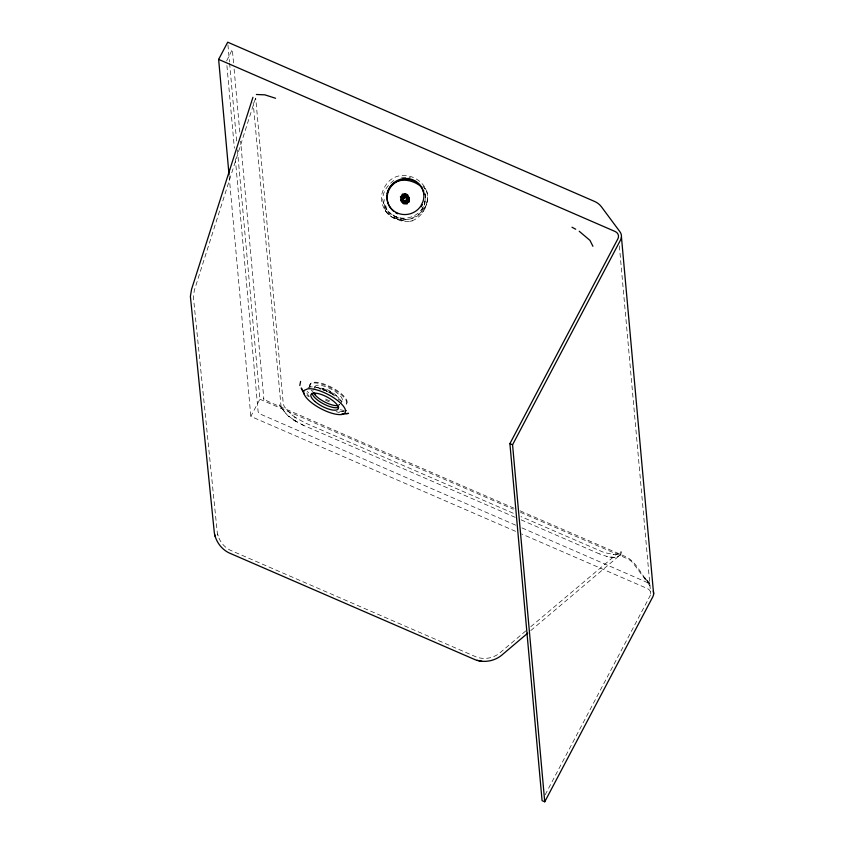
<?xml version="1.0" encoding="UTF-8"?>
<svg xmlns="http://www.w3.org/2000/svg" width="844" height="844" viewBox="0 0 844 844"><rect width="100%" height="100%" fill="white"/><g stroke="black" fill="none" stroke-linecap="round" stroke-linejoin="round"><path stroke-width="0.63" stroke-dasharray="4.22 3.17" d="M425.471 193.645C427.581 243.884 355.007 209.861 394.675 179.73M530.749 630.605L619.169 555.827L620.583 551.723M383.419 203.636L385.117 196.547M427.212 200.788C425.408 214.334 412.357 226.551 398.368 219.83C387.079 216.94 379.346 205.008 381.994 193.508C392.84 156.857 444.493 182.568 422.106 212.614M424.247 203.573L425.724 197.612M621.669 551.659L620.192 555.901M226.614 60.979L232.332 49.448L233.63 63.87M423.456 206.537L421.546 210.262M424.817 203.362L424.321 204.459L425.587 198.646L424.5 190.871M515.61 531.34L250.826 416.408L259.889 399.212L237.407 149.831M310.064 384.526L310.455 383.788M313.82 388.789L315.118 386.341M340.776 403.516L342.063 401.069M346.346 404.35L346.726 403.611M545.15 794.826L650.112 595.759A5.908 5.423 -5.2 0 0 647.39 588.542L521.655 533.967M620.266 554.065L619.169 555.827C615.529 558.348 610.782 557.388 606.752 556.491M422.833 207.466C415.765 220.432 395.319 222.204 386.847 209.713M525.812 630.901L499.88 652.866C493.413 658.267 484.139 659.924 476.227 656.959L230.169 550.151C223.27 546.701 218.396 539.791 217.235 532.195L193.339 296.508L194.394 290.136L255.869 97.113L255.553 99.856L255.711 98.041L283.299 404.002L284.344 406.766L291.085 414.351L290.663 414.024L297.025 418.635L294.598 417.031L305.011 422.855L514.956 513.975M530.802 626.681L617.977 553.147L616.078 554.213L617.091 554.075L613.06 554.582L613.904 554.519L604.167 552.556L520.991 516.591M308.081 387.417L309.885 386.974A22.166 7.585 27.8 0 1 314.896 387.206M339.678 411.513A22.166 7.585 27.8 0 0 341.968 411.439L343.761 410.996M341.968 411.439L347.992 410.479L345.934 410.659M409.678 221.286L412.378 220.917M401.596 177.229L410.511 177.767M615.118 557.483L607.079 556.512L599.514 553.886M386.974 212.878L394.412 217.741L405.51 221.212M340.28 409.72L343.318 410.353M336.123 411.629L339.488 412.568M403.833 219.176L395.562 216.613L388.831 212.298L391.827 214.756M394.412 217.741L402.852 220.664M514.112 508.236L267.611 401.238L263.539 398.347L263.877 399.434L240.603 141.201M520.157 510.863L626.491 557.019C637.083 562.674 641.229 575.207 649.458 583.51L644.552 577.539L650.144 583.763L521.729 527.795M259.889 399.212L513.31 509.206M520.548 512.35L626.744 558.443A17.735 16.268 -5.2 0 1 633.665 563.876L650.608 586.728M515.23 517.34L301.002 424.247L303.914 425.566L292.488 419.268L298.185 422.76M521.096 519.841L599.599 553.991M515.695 525.179L258.981 413.507L258.116 411.672L235.307 158.683M295.316 421.008L288.701 416.219L295.875 421.504M306.783 395.15L308.672 396.764M289.144 416.598C286.475 415.839 270.544 392.407 286.095 413.866M307.153 391.363L308.704 392.903M423.867 187.748L425.344 189.33M385.508 210.831C399.718 232.322 436.707 212.203 425.629 188.497M422.907 186.134L425.355 188.929M385.74 211.19L383.746 204.923M383.957 203.805L387.016 210.04L384.938 203.225M217.604 534.104L218.163 535.982M281.084 406.892L253.147 102.462M619.338 245.878L650.692 593.701M234.105 69.113L239.78 132.023M227.943 44.827L229.484 61.886M229.6 63.205L236.7 141.95M226.92 65.621L234.368 148.196M229.167 176.217L250.826 416.408M319.802 388.282A11.236 3.84 27.8 0 1 330.162 391.131A11.236 3.84 27.8 0 1 338.106 398.062M329.529 400.752A11.236 3.84 27.8 0 1 323.336 397.64M322.619 389.717A11.236 3.84 27.8 0 1 334.403 395.614M312.976 391.152A15.371 5.254 27.8 0 1 313.018 390.403M319.401 388.873A15.371 5.254 27.8 0 1 320.984 389.221M322.672 389.706A15.371 5.254 27.8 0 1 324.434 390.318M326.227 391.046A15.371 5.254 27.8 0 1 334.741 395.952M338.455 399.286A15.371 5.254 27.8 0 1 339.32 400.341M339.52 404.392A15.371 5.254 27.8 0 1 338.581 404.614M315.065 387.923A15.371 5.254 27.8 0 1 329.445 391.352A15.371 5.254 27.8 0 1 340.913 401.301M310.265 386.774A20.689 7.079 27.8 0 1 331.492 387.238A20.689 7.079 27.8 0 1 345.048 404.782M329.329 401.902A20.689 7.079 27.8 0 1 324.497 399.528M309.875 387.512A20.689 7.079 27.8 0 1 331.101 387.966A20.689 7.079 27.8 0 1 344.668 405.521M312.48 391.553A20.689 7.079 27.8 0 1 311.32 390.128M314.833 386.963A15.371 5.254 27.8 0 1 331.629 389.369A15.371 5.254 27.8 0 1 341.556 401.565M309.337 396.395A22.166 7.585 27.8 0 1 306.562 392.46M315.878 387.396A22.166 7.585 27.8 0 1 334.773 395.636M338.655 398.452A22.166 7.585 27.8 0 1 342.516 402.018M339.51 404.265A15.371 5.254 27.8 0 1 339.731 405.194"/><path stroke-width="1.27" d="M402.81 199.849L401.417 197.496L402.155 195.797L403.759 194.816L406.481 195.28L407.863 198.678C406.407 196.051 401.944 197.929 402.894 200.83M408.011 198.962L406.987 196.03M403.843 197.475L403.094 198.118L402.155 195.797L403.738 198.087L402.883 195.122L404.455 197.633L404.761 197.074L403.759 194.816L404.455 197.633L403.843 197.475L402.883 195.122M299.81 385.518L300.601 381.393M409.351 201.916L409.287 197.95M401.343 200.26L401.1 201.115L403.537 203.288L406.681 203.33L409.224 200.861L409.15 197.401M252.936 97.303L191.577 289.239L190.385 296.413L214.313 532.596C215.61 541.152 221.096 548.916 228.851 552.799L475.183 659.723C484.076 663.057 494.51 661.2 501.79 655.123L527.753 633.137M408.886 197.802L407.494 200.788L405.531 201.853L401.143 199.522L400.731 197.422L402.409 194.109L405.415 193.687L407.694 194.88L408.886 197.802L406.998 200.218L403.168 201.885L400.605 199.933L403.537 203.288L406.681 203.33M218.638 59.396L227.711 42.2L594.556 201.431A17.735 16.268 -5.2 0 1 601.477 206.864L619.96 231.794A8.862 8.134 -5.2 0 1 620.583 239.907L512.561 444.788L544.739 801.8L542.08 800.65L509.903 443.638L617.924 238.746A5.908 5.423 -5.2 0 0 615.213 231.53L218.638 59.396L229.051 174.898M544.739 801.8L652.76 596.908A8.862 8.134 -5.2 0 0 653.33 591.116M402.356 199.901L402.873 199.511L401.417 197.496C401.037 201.948 408.401 201.283 407.42 196.958L406.945 196.599M387.122 193.635C391.595 176.491 410.564 177.462 421.747 187.083M403.01 199.1L404.171 197.781L406.555 197.591M401.871 201.009L402.915 202.507L405.415 203.214L407.863 202.075L408.907 200.387M408.19 198.361L406.913 197.76L405.626 194.932L406.65 197.243L404.761 197.074M402.155 195.797L403.179 198.73L401.649 196.589L402.577 198.952L403.094 198.118M407.504 203.752L403.379 203.731M341.039 414.562L344.711 413.212A23.284 7.965 27.8 0 0 333.929 397.914A23.284 7.965 27.8 0 0 307.786 388.81L304.357 390.329A23.284 7.965 27.8 0 0 315.339 405.405A23.284 7.965 27.8 0 0 341.039 414.562L348.551 413.381L346.462 413.581M256.386 94.486L264.868 94.844L275.577 98.273M477.176 660.335L481.766 661.253M509.903 443.638L512.561 444.788M404.782 193.993L407.346 195.302L408.179 198.034M571.989 227.226L575.714 229.23M579.227 231.267L589.967 240.382L592.921 246.279M401.923 201.748L403.981 203.478L406.724 203.541L409.076 201.305L408.929 198.192M400.373 196.62L401.322 197.464M407.209 197.95L406.481 195.28L406.913 197.76M405.753 196.979L406.65 197.243L405.753 196.979L404.709 194.679L405.278 197.412L403.759 194.816M402.43 200.851L401.417 197.496M402.44 199.954L403.537 201.547M303.407 391.732L301.234 388.008L303.998 393.842M401.47 198.488L402.493 200.25M402.577 198.952L402.873 199.511L401.649 196.589M406.755 199.595L407.916 201.98M401.797 199.195L402.82 201.737M214.724 534.748L215.347 536.858M407.42 196.958L407.947 198.825M403.168 201.885L403.537 203.288M621.448 237.048L653.625 594.06M338.064 405.605A15.371 5.254 27.8 0 1 324.623 401.944A15.371 5.254 27.8 0 1 313.588 392.924M315.582 394.528A20.689 7.079 27.8 0 1 313.915 393.03M393.388 211.053A18.621 17.924 -24.3 0 1 397.06 181.534A18.621 17.924 -24.3 0 1 424.047 194.426M422.422 204.512A18.621 17.924 -24.3 0 1 421.124 206.78M397.777 213.775A18.621 17.924 -24.3 0 1 395.477 212.572M338.708 407.188A15.371 5.254 27.8 0 1 323.526 403.886A15.371 5.254 27.8 0 1 312.122 393.22M388.651 189.267L387.691 191.683A18.621 17.924 -24.4 0 0 397.45 213.047A18.621 17.924 -24.4 0 0 420.797 206.052L423.055 201.357A18.621 17.924 -24.4 0 0 413.296 179.994A18.621 17.924 -24.4 0 0 389.949 186.988L388.651 189.267M315.023 401.533A15.371 5.254 27.8 0 0 338.033 409.129A15.371 5.254 27.8 0 0 320.847 394.327A15.371 5.254 27.8 0 0 315.023 401.533"/></g></svg>
